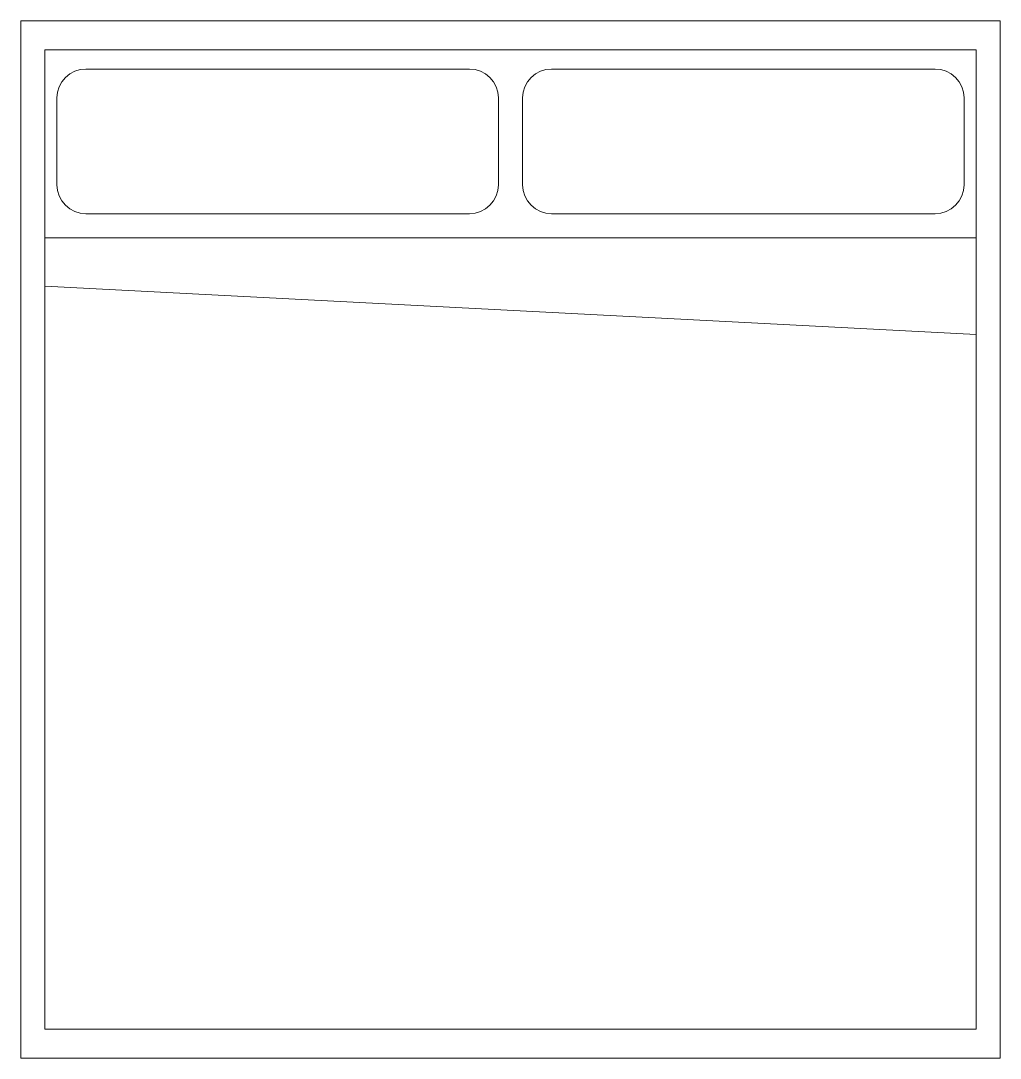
# Model space of a CAD drawing. Header units: millimetres. Extents: x 0 to 2030, y 0 to 2150.
import ezdxf

# ---------------------------------------------------------------- set-up
doc = ezdxf.new("R2010")
doc.units = ezdxf.units.MM
doc.layers.add('A-FURN', color=7, linetype='Continuous', lineweight=20, true_color=0x5c7584)

# ---------------------------------------------------------------- blocks, each defined once
blk = doc.blocks.new('201_FURNITURE_BLOCKS_KING_BED_PLAN')
at = {"layer": 'A-FURN'}
for points in [[(0, 0), (2030, 0), (2030, 2150), (0, 2150)], [(50, 60), (1980, 60), (1980, 2090), (50, 2090)], [(50, 1700), (1980, 1700), (1980, 2090), (50, 2090)], [(930, 1750), (941.7, 1751.2), (953, 1754.6), (963.3, 1760.1), (972.4, 1767.6), (979.9, 1776.7), (985.4, 1787), (988.8, 1798.3), (990, 1810), (990, 1990), (988.8, 2001.7), (985.4, 2013), (979.9, 2023.3), (972.4, 2032.4), (963.3, 2039.9), (953, 2045.4), (941.7, 2048.8), (930, 2050), (135, 2050), (123.3, 2048.8), (112, 2045.4), (101.7, 2039.9), (92.6, 2032.4), (85.1, 2023.3), (79.6, 2013), (76.2, 2001.7), (75, 1990), (75, 1810), (76.2, 1798.3), (79.6, 1787), (85.1, 1776.7), (92.6, 1767.6), (101.7, 1760.1), (112, 1754.6), (123.3, 1751.2), (135, 1750)], [(1895, 1750), (1906.7, 1751.2), (1918, 1754.6), (1928.3, 1760.1), (1937.4, 1767.6), (1944.9, 1776.7), (1950.4, 1787), (1953.8, 1798.3), (1955, 1810), (1955, 1990), (1953.8, 2001.7), (1950.4, 2013), (1944.9, 2023.3), (1937.4, 2032.4), (1928.3, 2039.9), (1918, 2045.4), (1906.7, 2048.8), (1895, 2050), (1100, 2050), (1088.3, 2048.8), (1077, 2045.4), (1066.7, 2039.9), (1057.6, 2032.4), (1050.1, 2023.3), (1044.6, 2013), (1041.2, 2001.7), (1040, 1990), (1040, 1810), (1041.2, 1798.3), (1044.6, 1787), (1050.1, 1776.7), (1057.6, 1767.6), (1066.7, 1760.1), (1077, 1754.6), (1088.3, 1751.2), (1100, 1750)]]:
    blk.add_lwpolyline(points, close=True, dxfattribs=at)
blk.add_lwpolyline([(50, 1600), (1980, 1500)], dxfattribs=at)

msp = doc.modelspace()

# ---------------------------------------------------------------- block references
msp.add_blockref('201_FURNITURE_BLOCKS_KING_BED_PLAN', (0, 0))

doc.saveas('drawing.dxf')
